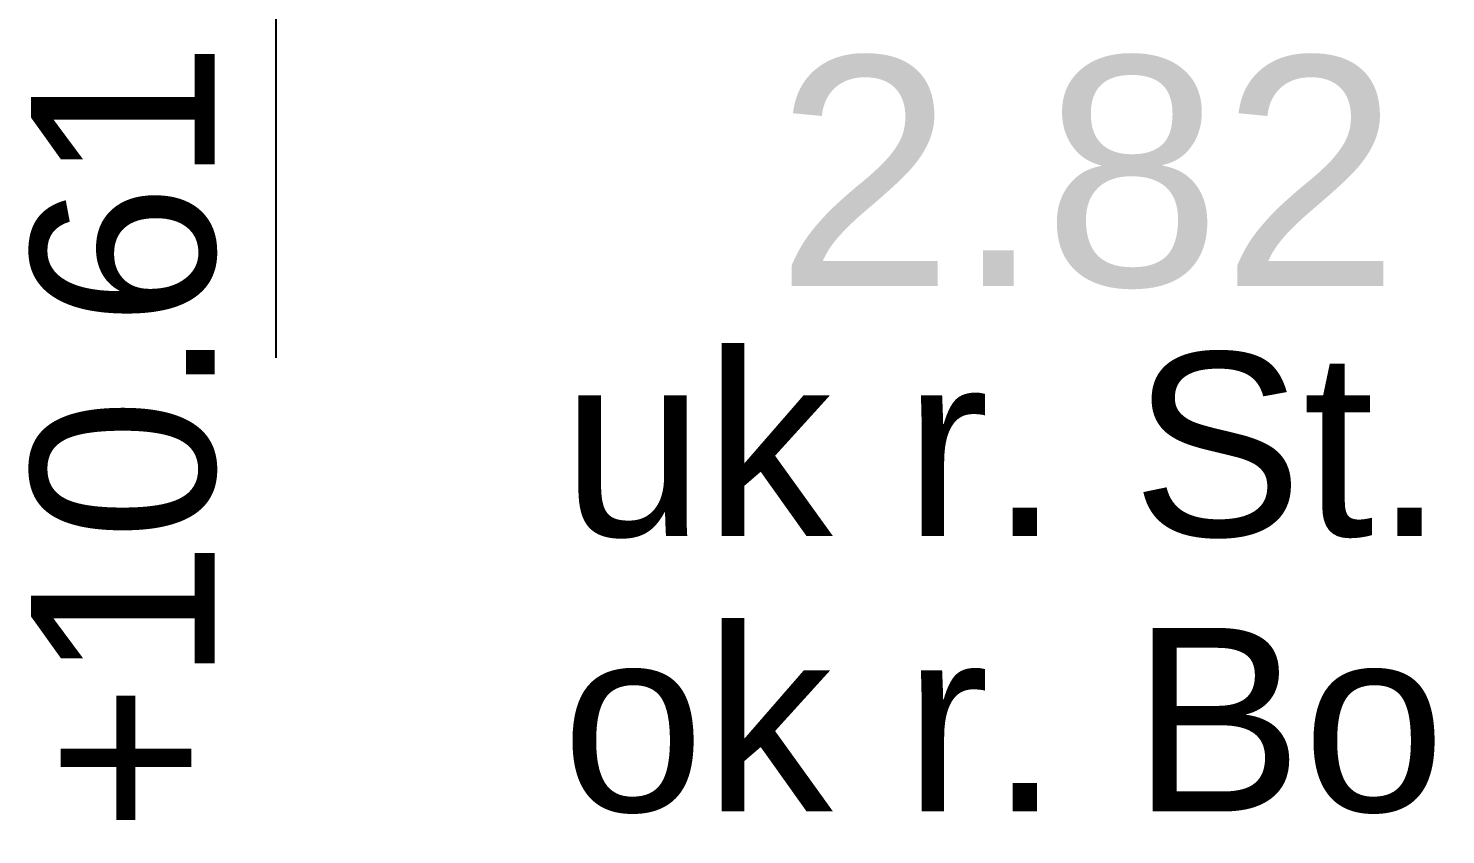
# Model space of a CAD drawing. Header units: metres. Extents: x 0.003 to 0.843, y 0.003 to 0.597.
# Drawn here: x 0.52236 to 0.5378, y 0.2087 to 0.21749 of the extents above; entities that cross this region are included whole.
import ezdxf

# ---------------------------------------------------------------- set-up
doc = ezdxf.new("R2010")
doc.units = ezdxf.units.M
for name, pattern in [('AUSGEZOGEN', [0]), ('LINIE_23', [0.0079, 0.004, -0.0013, 0, -0.0013, 0, -0.0013]), ('RAND', [44.45, 12.7, -6.35, 12.7, -6.35, 0, -6.35])]:
    doc.linetypes.add(name, pattern=pattern)
for name, color, linetype, lineweight in [('Bauachsen grob', 7, 'RAND', 13), ('Bodenplatte', 7, 'AUSGEZOGEN', 18), ('Text Koten', 7, 'AUSGEZOGEN', 25), ('Werkplan- Ausfuehrungsmasse', 7, 'AUSGEZOGEN', 13)]:
    doc.layers.add(name, color=color, linetype=linetype, lineweight=lineweight)
doc.styles.add('ARIAL', font='ARIAL.TTF')

msp = doc.modelspace()

# ---------------------------------------------------------------- linework, layer by layer
at = {"layer": 'Bauachsen grob', "color": 32, "linetype": 'LINIE_23', "lineweight": 25, "true_color": 0xc36e14}
msp.add_line((0.52506, 0.013897), (0.52506, 0.581), dxfattribs=at)

# ---------------------------------------------------------------- texts
at = {"layer": 'Bodenplatte', "color": 7, "linetype": 'AUSGEZOGEN', "lineweight": 18, "insert": (0.52442, 0.208722), "char_height": 0.002, "width": 0.001, "attachment_point": 7, "rotation": 90, "style": 'ARIAL'}
msp.add_mtext('+10.61', dxfattribs=at)
at = {"layer": 'Text Koten', "color": 7, "linetype": 'AUSGEZOGEN', "lineweight": 18, "char_height": 0.002, "width": 0.001, "attachment_point": 7, "style": 'ARIAL'}
for s, insert in [('uk\\~r.\\~St.\\~\\~:\\~uk\\~r.\\~De.', (0.528173, 0.211925)), ('ok\\~r.\\~Bo.\\~:\\~+10.99', (0.528173, 0.208925))]:
    msp.add_mtext(s, dxfattribs=dict(at, insert=insert))
at = {"layer": 'Werkplan- Ausfuehrungsmasse', "color": 7, "linetype": 'AUSGEZOGEN', "lineweight": 25, "insert": (0.530503, 0.214644), "char_height": 0.0025, "width": 0.00125, "attachment_point": 7, "style": 'ARIAL'}
msp.add_mtext('2.82', dxfattribs=at)

doc.saveas('drawing.dxf')
